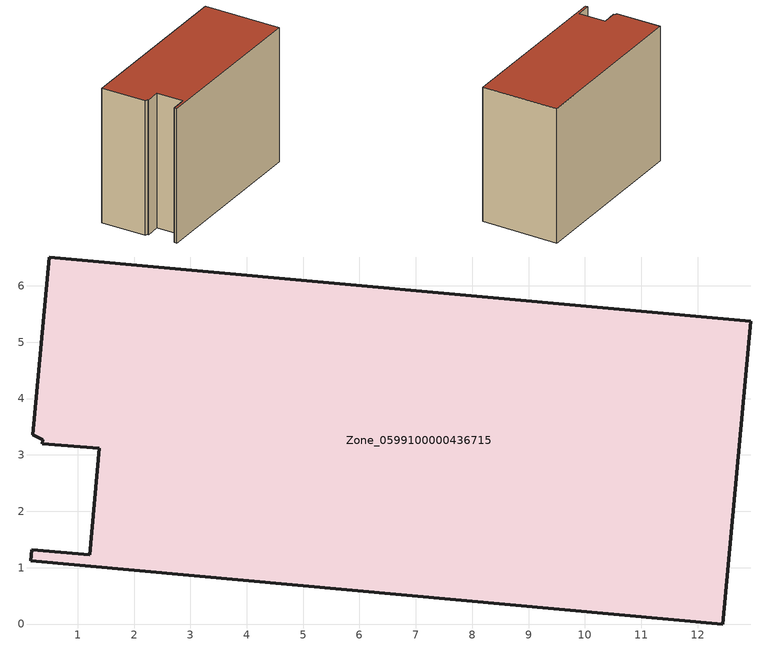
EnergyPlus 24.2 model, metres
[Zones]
Zone_0599100000436715
 floor ground (C_G): 0.38,3.27 0.2,3.35 0.49,6.51 12.95,5.37 12.45,0 0.16,1.13 0.18,1.32 1.21,1.23 1.39,3.12 0.37,3.2 z0
 wall outside (C_F): 1.39,3.12 1.21,1.23 0.18,1.32 0.16,1.13 12.45,0 12.95,5.37 0.49,6.51 0.2,3.35 0.38,3.27 0.37,3.2 1.39,3.12 z0:9.57
 roof outside (C_R): 0.38,3.27 0.37,3.2 1.39,3.12 1.21,1.23 0.18,1.32 0.16,1.13 12.45,0 12.95,5.37 0.49,6.51 0.2,3.35 z9.57
[BUILDING]
Pand.0599100000436715: North Axis=0; Terrain=City; Loads Convergence Tolerance Value=0.04; Temperature Convergence Tolerance Value=0.4; Solar Distribution=FullExterior; Maximum Number of Warmup Days=25; Minimum Number of Warmup Days=1
[Site:Location]
Rotterdam.The.Hague.AP_ZH_NLD Design_Conditions: Latitude=51.96; Longitude=4.45; Time Zone=1; Elevation=-4.5
[SITE:GROUNDTEMPERATURE:BUILDINGSURFACE]
18, 18, 18, 18, 18, 18, 18, 18, 18, 18, 18, 18
[MATERIAL] Thermal Absorptance=0.9; Solar Absorptance=0.7; Visible Absorptance=0.7
Name | Roughness | Thickness | Conductivity | Density | Specific Heat
G.TI.2006-2014 | MediumSmooth | 0.15 | 0.06 | 540 | 1210
F.TI.2006-2014 | Rough | 0.3 | 0.12 | 1920 | 840
R.TI.2006-2014 | MediumRough | 0.2 | 0.08 | 1500 | 1000
[CONSTRUCTION]
C_G: G.TI.2006-2014
C_F: F.TI.2006-2014
C_R: R.TI.2006-2014
[ZONE]
Zone_0599100000436715: Type=1; Multiplier=1; Ceiling Height=Autocalculate; Volume=Autocalculate; Floor Area=autocalculate; Part of Total Floor Area=Yes
[ZONEINFILTRATION:DESIGNFLOWRATE]
Infil_Zone_0599100000436715: Zone or ZoneList or Space or SpaceList=Zone_0599100000436715; Schedule=AlwaysOn; Design Flow Rate Calculation Method=Flow/Area; Flow Rate per Floor Area=0.0015; Constant Term Coefficient=1; Temperature Term Coefficient=0; Velocity Term Coefficient=0; Velocity Squared Term Coefficient=0
[HVACTEMPLATE:ZONE:IDEALLOADSAIRSYSTEM]
Zone_0599100000436715: Maximum Heating Supply Air Temperature=50; Minimum Cooling Supply Air Temperature=13; Maximum Heating Supply Air Humidity Ratio=0.0156; Minimum Cooling Supply Air Humidity Ratio=0.0077; Heating Limit=NoLimit; Cooling Limit=NoLimit; Dehumidification Control Type=ConstantSensibleHeatRatio; Cooling Sensible Heat Ratio=0.7; Dehumidification Setpoint=60; Humidification Control Type=None; Humidification Setpoint=30; Outdoor Air Method=None; Outdoor Air Flow Rate per Person=0.00944; Outdoor Air Flow Rate per Zone Floor Area=0; Outdoor Air Flow Rate per Zone=0; Demand Controlled Ventilation Type=None; Outdoor Air Economizer Type=NoEconomizer; Heat Recovery Type=None; Sensible Heat Recovery Effectiveness=0.7; Latent Heat Recovery Effectiveness=0.65
[ZONECONTROL:THERMOSTAT]
ThermostatControl_Zone_0599100000436715: Zone or ZoneList=Zone_0599100000436715; Control Type Schedule=DualSetpointControlType; Control 1=Thermostat_Zone_0599100000436715; Temperature Difference Between Cutout And Setpoint=0
[THERMOSTATSETPOINT:DUALSETPOINT]
Thermostat_Zone_0599100000436715: Heating Setpoint Temperature Schedule=HeatingSetpoint_Zone_0599100000436715; Cooling Setpoint Temperature Schedule=CoolingSetpoint_Zone_0599100000436715
[SCHEDULE:COMPACT]
HeatingSetpoint_Zone_0599100000436715: Through: 12/31, For: AllDays, Until: 24:00, 21
CoolingSetpoint_Zone_0599100000436715: Through: 12/31, For: AllDays, Until: 24:00, 24
DualSetpointControlType: Through: 12/31, For: AllDays, Until: 24:00, 4
AlwaysOn: Through: 12/31, For: AllDays, Until: 24:00, 1
